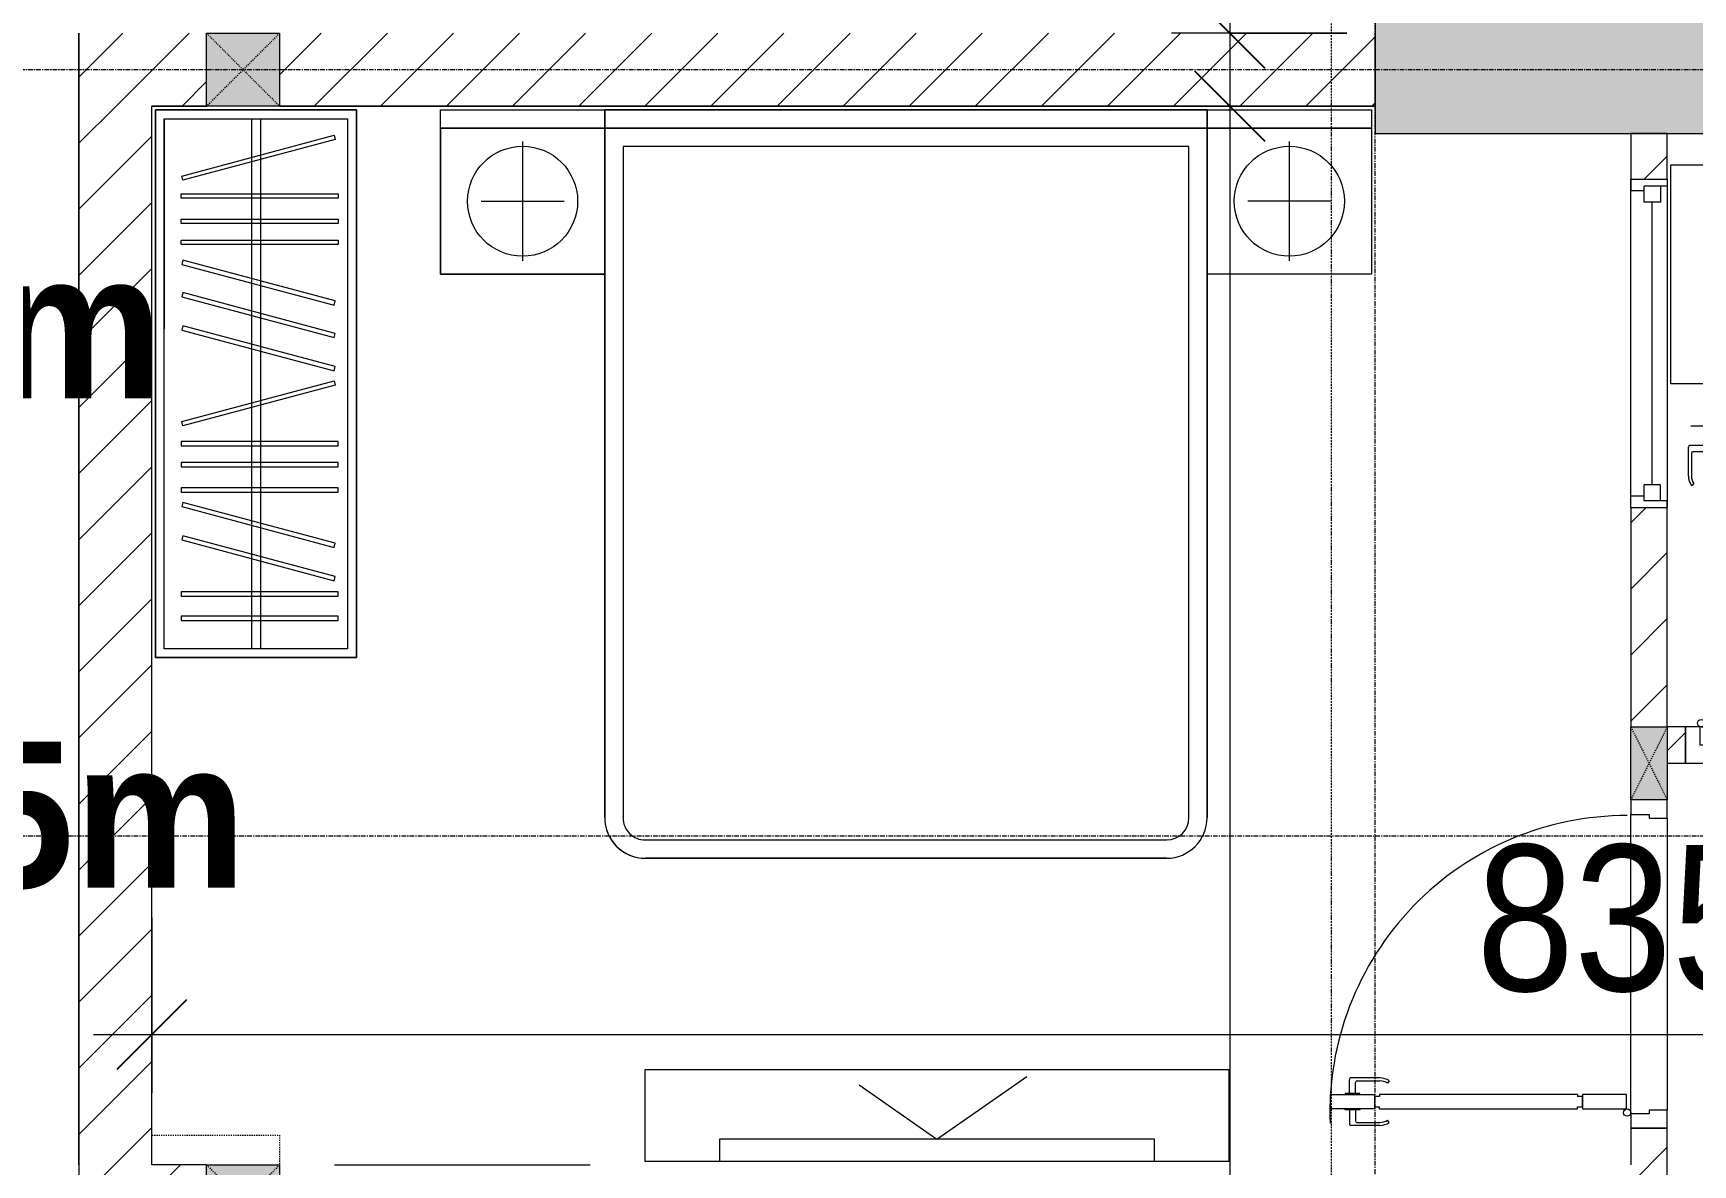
# Model space of a CAD drawing. Header units: millimetres. Extents: x 1591 to 240306, y -15958 to 82755.
# Drawn here: x 129379 to 133924, y 50537 to 53637 of the extents above; entities that cross this region are included whole.
import ezdxf

# ---------------------------------------------------------------- set-up
doc = ezdxf.new("R2010")
doc.units = ezdxf.units.MM
for name, pattern in [('Dash', [6, 3, -3]), ('Dash 1_8_', [6.35, 3.175, -3.175]), ('Dash Dot 3_16_', [7.9375, 4.7625, -1.5875, 0, -1.5875]), ('Grid Line', [22.225, 12.7, -3.175, 3.175, -3.175])]:
    doc.linetypes.add(name, pattern=pattern)
for name, color, linetype, lineweight in [('0-1', 7, 'Continuous', 5), ('A-ANNO-DIMS', 211, 'Continuous', 9), ('A-ANNO-DIMS-160', 211, 'Continuous', 9), ('A-AREA', 32, 'Dash 1_8_', 9), ('A-DETL-GENF-1', 9, 'Continuous', 9), ('A-DOOR-1', 254, 'Continuous', 9), ('A-DOOR-2', 9, 'Continuous', 9), ('A-FLOR', 192, 'Continuous', 9), ('A-FLOR-2', 9, 'Continuous', 9), ('A-GLAZ-1', 254, 'Continuous', 9), ('A-GLAZ-2', 9, 'Continuous', 9), ('A-WALL-1', 253, 'Continuous', 18), ('A-WALL-2', 9, 'Continuous', 9), ('A-WALL-3', 113, 'Continuous', 18), ('A-WALL-PATT-1', 10, 'Continuous', 9), ('A-WALL-PATT-2', 111, 'Continuous', 9), ('G-ANNO-SYMB-1', 111, 'Dash Dot 3_16_', 18), ('G-ANNO-TEXT-2', 142, 'Continuous', 9), ('G-IMPT-1', 254, 'Continuous', 9), ('I-FURN-1', 254, 'Continuous', 9), ('S-COLS', 52, 'Continuous', 9), ('S-COLS-1', 52, 'Continuous', 5), ('S-COLS-2', 7, 'Continuous', 18), ('S-COLS-3', 254, 'Continuous', 9), ('S-COLS-4', 253, 'Continuous', 18), ('S-COLS-5', 52, 'Continuous', 18), ('S-COLS-HDLN', 52, 'Dash', 9), ('S-COLS-HDLN-1', 9, 'Dash', 9), ('S-GRID-1', 1, 'Grid Line', 9)]:
    doc.layers.add(name, color=color, linetype=linetype, lineweight=lineweight)
doc.styles.add('Arial_7', font='arial_0.ttf', dxfattribs={"width": 0.95, "height": 400})
doc.styles.add('UTM Avo', font='UTM Avo.ttf', dxfattribs={"width": 0.9, "height": 400})
doc.dimstyles.new('1_Dim_chi_tiet_2_5_1', dxfattribs={"dimscale": 304.8, "dimtxt": 399.720379, "dimasz": 0.629921, "dimexe": 0.524934, "dimexo": 0.0625, "dimgap": 0.052493, "dimtad": 1, "dimdec": 0, "dimrnd": 5, "dimzin": 0, "dimdsep": 46, "dimtxsty": 'UTM Avo', "dimblk1": 'OBLIQUE', "dimblk2": 'OBLIQUE', "dimsah": 1, "dimcen": 0.09, "dimdle": 0.524934, "dimazin": 0, "dimtfac": 1, "dimtdec": 4, "dimtix": 1, "dimtmove": 0, "dimatfit": 3, "dimfxl": 1.049869, "dimfxlon": 1, "dimtvp": 1, "dimtolj": 1, "dimtzin": 0, "dimarcsym": 2})
pattern_1 = [(45, (0, 0), (-90.50967, 90.50967), [])]
pattern_2 = [(45, (11001.35, 0), (-90.50967, 90.50967), [])]

# ---------------------------------------------------------------- blocks, each defined once
blk = doc.blocks.new('NCV_TKTC_KET CAU_rvt-1-TKCS_MB TẦNG 3-4')
at = {"layer": 'S-COLS-1'}
blk.add_hatch(color=256, dxfattribs=at).paths.add_polyline_path([(123352.6, 53361.9), (123352.6, 53711.9), (122052.6, 53711.9), (122052.6, 53361.9), (122207.7, 53361.9)])
at = {"layer": 'S-COLS-2'}
for p, q in [((122052.6, 53711.9), (122052.6, 53361.9)), ((122052.6, 53361.9), (123352.6, 53361.9))]:
    blk.add_line(p, q, dxfattribs=at)
blk = doc.blocks.new('DOOR_CW_01 CANH MO-PANEL KINH - DIW_01-900x2200-CỬA GỖ VÂN LAMINATE-V162-TKCS_MB TẦNG 3-4')
at = {"layer": 'A-DETL-GENF-1'}
for p, q in [((-397, 872), (-357, 872)), ((-397, 752), (-397, 872)), ((-357, 872), (-357, 752)), ((-399, 820.5), (-438, 820.5)), ((-399, 831.8), (-397, 831.8)), ((-399, 792.2), (-399, 831.8)), ((-397, 792.2), (-397, 831.8)), ((-357, 792.2), (-357, 831.8)), ((-355, 831.8), (-357, 831.8)), ((-355, 792.2), (-355, 831.8)), ((-355, 820.5), (-316, 820.5)), ((-442, 737), (-442, 816.5)), ((-434, 799.5), (-434, 737)), ((-399, 803.5), (-430, 803.5)), ((-397, 792.2), (-399, 792.2)), ((-357, 792.2), (-355, 792.2)), ((-355, 803.5), (-324, 803.5)), ((-320, 799.5), (-320, 737)), ((-312, 737), (-312, 816.5)), ((-357, 752), (-397, 752)), ((-397, 738), (-391, 738)), ((-397, 738), (-397, 196)), ((-363, 752), (-391, 752)), ((-391, 752), (-391, 738)), ((-363, 738), (-363, 752)), ((-357, 738), (-363, 738)), ((-357, 196), (-357, 738)), ((-433.9, 711.2), (-427.3, 715.8)), ((-320.1, 711.2), (-326.7, 715.8)), ((-397, 196), (-391, 196)), ((-357, 182), (-397, 182)), ((-397, 182), (-397, 62)), ((-391, 196), (-391, 182)), ((-391, 182), (-363, 182)), ((-357, 196), (-363, 196)), ((-363, 182), (-363, 196)), ((-357, 62), (-357, 182)), ((-397, 62), (-357, 62))]:
    blk.add_line(p, q, dxfattribs=at)
blk.add_circle((-407, 60), 10, dxfattribs=at)
for centre, radius, start, end in [((-407, 60), 814, 360, 92), ((-438, 816.5), 4, 90, 180), ((-316, 816.5), 4, 0, 90), ((-430, 799.5), 4, 90, 180), ((-324, 799.5), 4, 360, 90), ((-397, 737), 45, 180, 215), ((-397, 737), 37, 180, 215), ((-357, 737), 37, 325, 0), ((-357, 737), 45, 325, 0)]:
    blk.add_arc(centre, radius, start, end, dxfattribs=at)
at = {"layer": 'A-DOOR-2'}
for p, q in [((-410, 50), (-450, 50)), ((-450, 50), (-450, -50)), ((-410, 0), (-410, 50)), ((-407, 50), (-382, 50)), ((450, 50), (410, 50)), ((410, 50), (410, 0)), ((-400, 0), (-410, 0)), ((-400, -50), (-400, 0)), ((410, 0), (400, 0)), ((400, 0), (400, -50)), ((-450, -50), (-400, -50)), ((400, -50), (450, -50))]:
    blk.add_line(p, q, dxfattribs=at)
blk = doc.blocks.new('M_Fixed - 900 x 1400-901191-TKCS_MB TẦNG 3-4')
at = {"layer": 'A-GLAZ-2'}
for p, q in [((-450, 37), (-418, 37)), ((-431, -63), (-431, 0)), ((-431, 0), (-387, 0)), ((-418, 0), (-418, 37)), ((-387, -44), (-387, 0)), ((387, 0), (431, 0)), ((387, -44), (387, 0)), ((418, 0), (418, 37)), ((450, 37), (418, 37)), ((431, -63), (431, 0)), ((-431, -44), (-387, -44)), ((-387, -22), (387, -22)), ((431, -44), (387, -44)), ((-450, -63), (-431, -63)), ((448.9, -63), (431, -63))]:
    blk.add_line(p, q, dxfattribs=at)
blk = doc.blocks.new('MAY GIAT - MAY GIAT_dwg-348053-TKCS_MB TẦNG 3-4')
at = {"layer": 'G-IMPT-1', "flags": 128}
blk.add_lwpolyline([(5, 596.6), (5, 2.3), (605, 2.3), (605, 596.6)], close=True, dxfattribs=at)
blk = doc.blocks.new('MAY GIAT - MAY GIAT-401071-TKCS_MB TẦNG 3-4')
at = {"layer": 'I-FURN-1'}
for p, q in [((5, -2.3), (605, -2.3)), ((5, -596.6), (5, -2.3)), ((605, -2.3), (605, -596.6)), ((605, -596.6), (5, -596.6))]:
    blk.add_line(p, q, dxfattribs=at)
at = {"extrusion": (0, 0, -1), "zscale": -1, "rotation": 180}
blk.add_blockref('MAY GIAT - MAY GIAT_dwg-348053-TKCS_MB TẦNG 3-4', (0, 0), dxfattribs=at)
blk = doc.blocks.new('G1_SOF - BO TRU - 100x200-746114-TKCS_MB TẦNG 3-4')
at = {"layer": 'S-COLS'}
blk.add_hatch(color=256, dxfattribs=at).paths.add_polyline_path([(50, -100), (50, 100), (-50, 100), (-50, -100)])
at = {"layer": 'S-COLS-4'}
for p, q in [((-50, 100), (50, 100)), ((-50, -100), (-50, 100)), ((50, 100), (50, -100)), ((50, -100), (-50, -100))]:
    blk.add_line(p, q, dxfattribs=at)
at = {"layer": 'S-COLS-HDLN-1'}
for p, q in [((50, -100), (-50, 100)), ((-50, -100), (50, 100))]:
    blk.add_line(p, q, dxfattribs=at)
blk = doc.blocks.new('DOOR_CW_01 CANH MO-PANEL KINH - DIG_01-900x2200-CỬA NHÔM KÍNH-901226-TKCS_MB TẦNG 3-4')
at = {"layer": 'A-DETL-GENF-1'}
for p, q in [((-397, 872), (-357, 872)), ((-397, 752), (-397, 872)), ((-357, 872), (-357, 752)), ((-399, 820.5), (-438, 820.5)), ((-399, 831.8), (-397, 831.8)), ((-399, 792.2), (-399, 831.8)), ((-397, 792.2), (-397, 831.8)), ((-357, 792.2), (-357, 831.8)), ((-355, 831.8), (-357, 831.8)), ((-355, 792.2), (-355, 831.8)), ((-355, 820.5), (-316, 820.5)), ((-442, 737), (-442, 816.5)), ((-434, 799.5), (-434, 737)), ((-399, 803.5), (-430, 803.5)), ((-397, 792.2), (-399, 792.2)), ((-357, 792.2), (-355, 792.2)), ((-355, 803.5), (-324, 803.5)), ((-320, 799.5), (-320, 737)), ((-312, 737), (-312, 816.5)), ((-357, 752), (-397, 752)), ((-397, 738), (-391, 738)), ((-397, 738), (-397, 196)), ((-363, 752), (-391, 752)), ((-391, 752), (-391, 738)), ((-363, 738), (-363, 752)), ((-357, 738), (-363, 738)), ((-357, 196), (-357, 738)), ((-433.9, 711.2), (-427.3, 715.8)), ((-320.1, 711.2), (-326.7, 715.8)), ((-397, 196), (-391, 196)), ((-357, 182), (-397, 182)), ((-397, 182), (-397, 62)), ((-391, 196), (-391, 182)), ((-391, 182), (-363, 182)), ((-357, 196), (-363, 196)), ((-363, 182), (-363, 196)), ((-357, 62), (-357, 182)), ((-397, 62), (-357, 62))]:
    blk.add_line(p, q, dxfattribs=at)
blk.add_circle((-407, 60), 10, dxfattribs=at)
for centre, radius, start, end in [((-407, 60), 814, 360, 92), ((-438, 816.5), 4, 90, 180), ((-316, 816.5), 4, 0, 90), ((-430, 799.5), 4, 90, 180), ((-324, 799.5), 4, 360, 90), ((-397, 737), 45, 180, 215), ((-397, 737), 37, 180, 215), ((-357, 737), 37, 325, 0), ((-357, 737), 45, 325, 0)]:
    blk.add_arc(centre, radius, start, end, dxfattribs=at)
at = {"layer": 'A-DOOR-2'}
for p, q in [((-410, 50), (-450, 50)), ((-450, 50), (-450, -50)), ((-410, 0), (-410, 50)), ((-407, 50), (-382, 50)), ((450, 50), (410, 50)), ((410, 50), (410, 0)), ((450, -50), (450, 50)), ((-400, 0), (-410, 0)), ((-400, -50), (-400, 0)), ((410, 0), (400, 0)), ((400, 0), (400, -50)), ((-450, -50), (-400, -50)), ((400, -50), (450, -50))]:
    blk.add_line(p, q, dxfattribs=at)
blk = doc.blocks.new('GIUONG NGU-2TAB-1600x2000 - GIUONG NGU-2TAB-1600x2000-901192-TKCS_MB TẦNG 3-4')
at = {"layer": 'I-FURN-1'}
for p, q in [((569.6, 2050), (1997.1, 2050)), ((1997.1, 2050), (569.6, 2050)), ((1997.1, 2000), (569.6, 2000)), ((458.5, 50), (458.5, 1938.9)), ((458.5, 1938.9), (458.5, 50)), ((508.5, 1938.9), (508.5, 100)), ((2058.2, 100), (2058.2, 1938.9)), ((2108.2, 1938.9), (2108.2, 50)), ((2108.2, 50), (2108.2, 1938.9)), ((8.5, 50), (8.5, 450.3)), ((8.5, 450.3), (458.5, 450.3)), ((8.5, 450.3), (458.5, 450.3)), ((8.5, 50), (8.5, 450.3)), ((233.5, 86.8), (233.5, 413.5)), ((458.5, 450.3), (458.5, 50)), ((458.5, 450.3), (458.5, 50)), ((2108.2, 50), (2108.2, 450.3)), ((2108.2, 450.3), (2558.2, 450.3)), ((2108.2, 450.3), (2108.2, 50)), ((2558.2, 450.3), (2108.2, 450.3)), ((2333.2, 86.8), (2333.2, 413.5)), ((2558.2, 450.3), (2558.2, 50)), ((2558.2, 50), (2558.2, 450.3)), ((120.2, 250.2), (346.8, 250.2)), ((2446.5, 250.2), (2219.8, 250.2)), ((508.5, 100), (2058.2, 100)), ((458.5, 50), (8.5, 50)), ((8.5, 0), (8.5, 50)), ((8.5, 50), (458.5, 50)), ((458.5, 50), (8.5, 50)), ((2108.2, 50), (458.5, 50)), ((458.5, 50), (458.5, 0)), ((458.5, 0), (458.5, 50)), ((458.5, 50), (2108.2, 50)), ((458.5, 50), (2108.2, 50)), ((2558.2, 50), (2108.2, 50)), ((2108.2, 50), (2558.2, 50)), ((2108.2, 0), (2108.2, 50)), ((2108.2, 50), (2108.2, 0)), ((2108.2, 50), (2558.2, 50)), ((2558.2, 50), (2558.2, 0)), ((458.5, 0), (8.5, 0)), ((2108.2, 0), (458.5, 0)), ((458.5, 0), (2108.2, 0)), ((2558.2, 0), (2108.2, 0))]:
    blk.add_line(p, q, dxfattribs=at)
for centre in [(233.5, 250.2), (2333.2, 250.2)]:
    blk.add_circle(centre, 150.7, dxfattribs=at)
for centre, radius, start, end in [((569.6, 1938.9), 111.1, 90, 180), ((569.6, 1938.9), 111.1, 90, 180), ((1997.1, 1938.9), 111.1, 0, 90), ((1997.1, 1938.9), 111.1, 360, 90), ((569.6, 1938.9), 61.1, 90, 180), ((1997.1, 1938.9), 61.1, 360, 90)]:
    blk.add_arc(centre, radius, start, end, dxfattribs=at)
blk = doc.blocks.new('TU QUAN AO-SUITE ROOM_3 - TU QUAN AO-SUITE ROOM_3-885817-TKCS_MB TẦNG 3-4')
at = {"layer": 'I-FURN-1'}
for p, q in [((0, 0), (-550, 0)), ((-550, 0), (-550, -1500)), ((-550, -1500), (-550, 0)), ((-550, 0), (0, 0)), ((0, -1500), (0, 0)), ((0, 0), (0, -1500)), ((-550, -24), (-550, -576)), ((-526, -24), (-24, -24)), ((-526, -1476), (-526, -24)), ((-526, -24), (-526, -600)), ((-287, -24), (-287, -576)), ((-263, -24), (-263, -576)), ((-24, -24), (-24, -1476)), ((-478.3, -181.1), (-61.3, -69.4)), ((-58.2, -80.9), (-475.2, -192.7)), ((-61.3, -69.4), (-58.2, -80.9)), ((-475.2, -192.7), (-478.3, -181.1)), ((-480.1, -229.7), (-50.1, -229.7)), ((-480.1, -241.7), (-480.1, -229.7)), ((-50.1, -241.7), (-480.1, -241.7)), ((-50.1, -229.7), (-50.1, -241.7)), ((-480.1, -299.2), (-50.1, -299.2)), ((-480.1, -311.2), (-480.1, -299.2)), ((-50.1, -311.2), (-480.1, -311.2)), ((-50.1, -299.2), (-50.1, -311.2)), ((-480.1, -356.4), (-50.1, -356.4)), ((-480.1, -368.4), (-480.1, -356.4)), ((-50.1, -356.4), (-50.1, -368.4)), ((-50.1, -368.4), (-480.1, -368.4)), ((-475.2, -411.5), (-478.3, -423.1)), ((-478.3, -423.1), (-61.3, -534.9)), ((-58.2, -523.3), (-475.2, -411.5)), ((-475.2, -500.3), (-478.3, -511.9)), ((-478.3, -511.9), (-61.3, -623.6)), ((-58.2, -612.1), (-475.2, -500.3)), ((-61.3, -534.9), (-58.2, -523.3)), ((-287, -576), (-287, -1476)), ((-263, -576), (-263, -1476)), ((-526, -1476), (-526, -600)), ((-475.2, -591.5), (-478.3, -603.1)), ((-478.3, -603.1), (-61.3, -714.9)), ((-58.2, -703.3), (-475.2, -591.5)), ((-61.3, -623.6), (-58.2, -612.1)), ((-61.3, -714.9), (-58.2, -703.3)), ((-478.3, -853.9), (-61.3, -742.1)), ((-58.2, -753.7), (-475.2, -865.5)), ((-61.3, -742.1), (-58.2, -753.7)), ((-475.2, -865.5), (-478.3, -853.9)), ((-480.1, -908.6), (-480.1, -920.6)), ((-480.1, -908.6), (-480.1, -920.6)), ((-50.1, -908.6), (-480.1, -908.6)), ((-50.1, -920.6), (-50.1, -908.6)), ((-480.1, -920.6), (-50.1, -920.6)), ((-480.1, -965.8), (-480.1, -977.8)), ((-480.1, -965.8), (-480.1, -977.8)), ((-50.1, -965.8), (-480.1, -965.8)), ((-480.1, -977.8), (-50.1, -977.8)), ((-50.1, -977.8), (-50.1, -965.8)), ((-480.1, -1035.3), (-480.1, -1047.3)), ((-480.1, -1035.3), (-480.1, -1047.3)), ((-50.1, -1035.3), (-480.1, -1035.3)), ((-50.1, -1047.3), (-50.1, -1035.3)), ((-480.1, -1047.3), (-50.1, -1047.3)), ((-475.2, -1075.3), (-478.3, -1086.9)), ((-478.3, -1086.9), (-61.3, -1198.6)), ((-58.2, -1187.1), (-475.2, -1075.3)), ((-475.2, -1166.5), (-478.3, -1178.1)), ((-478.3, -1178.1), (-61.3, -1289.9)), ((-58.2, -1278.3), (-475.2, -1166.5)), ((-61.3, -1198.6), (-58.2, -1187.1)), ((-61.3, -1289.9), (-58.2, -1278.3)), ((-480.1, -1320.5), (-480.1, -1332.5)), ((-480.1, -1320.5), (-480.1, -1332.5)), ((-50.1, -1320.5), (-480.1, -1320.5)), ((-480.1, -1332.5), (-50.1, -1332.5)), ((-50.1, -1332.5), (-50.1, -1320.5)), ((-480.1, -1386.9), (-480.1, -1398.9)), ((-480.1, -1386.9), (-480.1, -1398.9)), ((-50.1, -1386.9), (-480.1, -1386.9)), ((-480.1, -1398.9), (-50.1, -1398.9)), ((-50.1, -1398.9), (-50.1, -1386.9)), ((-24, -1476), (-526, -1476)), ((-550, -1500), (0, -1500)), ((0, -1500), (-550, -1500))]:
    blk.add_line(p, q, dxfattribs=at)
blk = doc.blocks.new('RES_BAN AN - RES_BAN AN-901223-TKCS_MB TẦNG 3-4')
at = {"layer": 'I-FURN-1'}
for p, q in [((1600, 0), (0, 0)), ((0, 0), (0, -250)), ((1600, -250), (1600, 0)), ((0, -250), (1600, -250))]:
    blk.add_line(p, q, dxfattribs=at)
blk = doc.blocks.new('KE TIVI-2 - KE TIVI-2-885819-TKCS_MB TẦNG 3-4')
at = {"layer": 'I-FURN-1'}
for p, q in [((-595.6, 0), (-595.6, -60)), ((595.6, 0), (-595.6, 0)), ((595.6, -60), (595.6, 0)), ((-595.6, -60), (595.6, -60)), ((0, -60), (-245.7, -232.1)), ((213, -209.1), (0, -60))]:
    blk.add_line(p, q, dxfattribs=at)
blk = doc.blocks.new('NCV_TKTC_TANG 3 - 4_rvt-2-TKCS_MB TẦNG 3-4')
at = {"layer": 'A-WALL-PATT-1'}
h = blk.add_hatch(dxfattribs=at)
h.set_pattern_fill('FP_1', color=256, style=0, pattern_type=2)
h.set_pattern_definition(pattern_1)
h.paths.add_polyline_path([(122762.6, 48636.9), (122852.6, 48636.9), (122852.6, 49537.3), (122752.6, 49537.3), (122752.6, 48636.9)])
h.paths.add_polyline_path([(122752.6, 50337.3), (122852.6, 50337.3), (122852.6, 50636.9), (122752.6, 50636.9), (122752.6, 50436.9)])
h.paths.add_polyline_path([(122852.6, 51736.9), (122852.6, 52336.9), (122752.6, 52336.9), (122752.6, 51736.9)])
h.paths.add_polyline_path([(122752.6, 53236.9), (122852.6, 53236.9), (122852.6, 53361.9), (122752.6, 53361.9), (122752.6, 53246.3)])
h = blk.add_hatch(dxfattribs=at)
h.set_pattern_fill('FP_1', color=256, style=0, pattern_type=2)
h.set_pattern_definition(pattern_1)
h.paths.add_polyline_path([(122852.6, 51636.9), (122902.6, 51636.9), (122902.6, 51736.9), (122852.6, 51736.9)])
h.paths.add_polyline_path([(123852.6, 51636.9), (123852.6, 51736.9), (123802.6, 51736.9), (123802.6, 51636.9), (123819.7, 51636.9)])
at = {"layer": 'A-FLOR-2'}
for p, q in [((118852.5, 53436.9), (118702.6, 53436.9)), ((122052.6, 53436.9), (119052.5, 53436.9)), ((122752.6, 50676.9), (122752.6, 51496.9)), ((122852.6, 51486.9), (122852.6, 50686.9)), ((119202.6, 50536.9), (119902.6, 50536.9))]:
    blk.add_line(p, q, dxfattribs=at)
at = {"layer": 'A-WALL-1'}
for p, q in [((122852.6, 53361.9), (122752.6, 53361.9)), ((122752.6, 53361.9), (122752.6, 53236.9)), ((122852.6, 53236.9), (122852.6, 53361.9)), ((122752.6, 53236.9), (122852.6, 53236.9)), ((122852.6, 52336.9), (122752.6, 52336.9)), ((122752.6, 52336.9), (122752.6, 51736.9)), ((122852.6, 51736.9), (122852.6, 52336.9)), ((122902.6, 51736.9), (122852.6, 51736.9)), ((122902.6, 51636.9), (122902.6, 51736.9)), ((122852.6, 51636.9), (122902.6, 51636.9)), ((122852.6, 50636.9), (122752.6, 50636.9)), ((122752.6, 50636.9), (122752.6, 50536.9)), ((122852.6, 50337.3), (122852.6, 50636.9))]:
    blk.add_line(p, q, dxfattribs=at)
at = {"layer": 'A-WALL-2'}
for p, q in [((122752.6, 52336.9), (122752.6, 53236.9)), ((122852.6, 53236.9), (122852.6, 52336.9)), ((122752.6, 50676.9), (122752.6, 51496.9)), ((122852.6, 51486.9), (122852.6, 50686.9))]:
    blk.add_line(p, q, dxfattribs=at)
at = {"layer": 'A-DOOR-1'}
blk.add_blockref('DOOR_CW_01 CANH MO-PANEL KINH - DIG_01-900x2200-CỬA NHÔM KÍNH-901226-TKCS_MB TẦNG 3-4', (123352.6, 51686.9), dxfattribs=at)
at = {"layer": 'A-DOOR-1', "rotation": 90.00000000000087}
blk.add_blockref('DOOR_CW_01 CANH MO-PANEL KINH - DIW_01-900x2200-CỬA GỖ VÂN LAMINATE-V162-TKCS_MB TẦNG 3-4', (122802.6, 51086.9), dxfattribs=at)
at = {"layer": 'A-GLAZ-1', "rotation": 90.00000000000087}
blk.add_blockref('M_Fixed - 900 x 1400-901191-TKCS_MB TẦNG 3-4', (122789.6, 52786.9), dxfattribs=at)
at = {"layer": 'I-FURN-1'}
blk.add_blockref('TU QUAN AO-SUITE ROOM_3 - TU QUAN AO-SUITE ROOM_3-885817-TKCS_MB TẦNG 3-4', (119262.6, 53426.9), dxfattribs=at)
for name, p, rotation in [('GIUONG NGU-2TAB-1600x2000 - GIUONG NGU-2TAB-1600x2000-901192-TKCS_MB TẦNG 3-4', (122051, 53426.9), 180), ('MAY GIAT - MAY GIAT-401071-TKCS_MB TẦNG 3-4', (122860.3, 52671.5), 90.00000000000092), ('RES_BAN AN - RES_BAN AN-901223-TKCS_MB TẦNG 3-4', (121652.6, 50546.9), 180), ('KE TIVI-2 - KE TIVI-2-885819-TKCS_MB TẦNG 3-4', (120852.6, 50546.9), 180)]:
    blk.add_blockref(name, p, dxfattribs=dict(at, rotation=rotation))
at = {"layer": 'S-COLS-3', "rotation": 180}
blk.add_blockref('G1_SOF - BO TRU - 100x200-746114-TKCS_MB TẦNG 3-4', (122802.6, 51636.9), dxfattribs=at)
blk = doc.blocks.new('G1_SOF - BO TRU - 200x200-3054294-TKCS_MB TẦNG 3-4')
at = {"layer": 'S-COLS'}
blk.add_hatch(color=256, dxfattribs=at).paths.add_polyline_path([(100, 100), (-100, 100), (-100, -100), (100, -100)])
at = {"layer": 'S-COLS-5'}
for p, q in [((-100, 100), (100, 100)), ((-100, -100), (-100, 100)), ((100, 100), (100, -100)), ((100, -100), (-100, -100))]:
    blk.add_line(p, q, dxfattribs=at)
at = {"layer": 'S-COLS-HDLN'}
for p, q in [((100, -100), (-100, 100)), ((-100, -100), (100, 100))]:
    blk.add_line(p, q, dxfattribs=at)
blk = doc.blocks.new('DIMBLOCK365-TKCS_MB TẦNG 3-4')
at = {"layer": 'A-ANNO-DIMS-160'}
for p, q in [((132656.1, 53596.9), (132656.1, 45276.9)), ((132976.1, 53436.9), (132496.1, 53436.9)), ((132656.1, 53436.9), (132976.1, 53436.9)), ((132976.1, 45436.9), (132496.1, 45436.9)), ((132656.1, 45436.9), (132976.1, 45436.9))]:
    blk.add_line(p, q, dxfattribs=at)
at = {"layer": 'A-ANNO-DIMS-160', "lineweight": 25}
for p, q in [((132656.1, 53436.9), (132560.1, 53532.9)), ((132656.1, 53436.9), (132752.1, 53340.9)), ((132656.1, 45436.9), (132560.1, 45532.9)), ((132656.1, 45436.9), (132752.1, 45340.9))]:
    blk.add_line(p, q, dxfattribs=at)
at = {"layer": 'A-ANNO-DIMS-160', "color": 0, "insert": (132136.4, 48889.2), "char_height": 400, "width": 1314.636, "attachment_point": 1, "rotation": 90, "line_spacing_factor": 1.110334, "style": 'UTM Avo'}
blk.add_mtext('8000', dxfattribs=at)
blk = doc.blocks.new('_Oblique')
at = {"color": 0, "linetype": 'ByBlock', "lineweight": -2}
blk.add_line((-0.5, -0.5), (0.5, 0.5), dxfattribs=at)
blk = doc.blocks.new('DIMBLOCK367-TKCS_MB TẦNG 3-4')
at = {"layer": 'A-ANNO-DIMS-160'}
for p, q in [((132656.1, 61796.9), (132656.1, 53476.9)), ((132976.1, 61636.9), (132496.1, 61636.9)), ((132656.1, 61636.9), (132976.1, 61636.9)), ((132976.1, 53636.9), (132496.1, 53636.9)), ((132656.1, 53636.9), (132976.1, 53636.9))]:
    blk.add_line(p, q, dxfattribs=at)
at = {"layer": 'A-ANNO-DIMS-160', "lineweight": 25}
for p, q in [((132656.1, 61636.9), (132560.1, 61732.9)), ((132656.1, 61636.9), (132752.1, 61540.9)), ((132656.1, 53636.9), (132560.1, 53732.9)), ((132656.1, 53636.9), (132752.1, 53540.9))]:
    blk.add_line(p, q, dxfattribs=at)
at = {"layer": 'A-ANNO-DIMS-160', "color": 0, "insert": (132136.4, 57089.2), "char_height": 400, "width": 1314.636, "attachment_point": 1, "rotation": 90, "line_spacing_factor": 1.110334, "style": 'UTM Avo'}
blk.add_mtext('8000', dxfattribs=at)
blk = doc.blocks.new('DIMBLOCK417-TKCS_MB TẦNG 3-4')
at = {"layer": 'A-ANNO-DIMS-160'}
for p, q in [((129703.9, 51213.9), (129703.9, 50733.9)), ((129703.9, 50893.9), (129703.9, 51213.9)), ((138053.9, 51213.9), (138053.9, 50733.9)), ((138053.9, 50893.9), (138053.9, 51213.9)), ((129543.9, 50893.9), (138213.9, 50893.9))]:
    blk.add_line(p, q, dxfattribs=at)
at = {"layer": 'A-ANNO-DIMS-160', "lineweight": 25}
for p, q in [((129703.9, 50893.9), (129799.9, 50989.9)), ((138053.9, 50893.9), (138149.9, 50989.9)), ((129703.9, 50893.9), (129607.9, 50797.9)), ((138053.9, 50893.9), (137957.9, 50797.9))]:
    blk.add_line(p, q, dxfattribs=at)
at = {"layer": 'A-ANNO-DIMS-160', "color": 0, "insert": (133331.1, 51413.5), "char_height": 400, "width": 1314.636, "attachment_point": 1, "line_spacing_factor": 1.110334, "style": 'UTM Avo'}
blk.add_mtext('8350', dxfattribs=at)

msp = doc.modelspace()

# ---------------------------------------------------------------- hatches: boundary and pattern name
at = {"layer": 'A-WALL-PATT-2'}
h = msp.add_hatch(dxfattribs=at)
h.set_pattern_fill('FP_1', color=256, style=0, pattern_type=2)
h.set_pattern_definition(pattern_2)
h.paths.add_polyline_path([(133053.9, 53437.4), (133053.9, 53637.4), (129503.9, 53637.4), (129503.9, 53437.4), (129853.8, 53437.4), (129853.8, 53636.9), (130053.8, 53636.9), (130053.8, 53437.4)])
h = msp.add_hatch(dxfattribs=at)
h.set_pattern_fill('FP_1', color=256, style=0, pattern_type=2)
h.set_pattern_definition(pattern_2)
h.paths.add_polyline_path([(129582, 50536.9), (129703.9, 50536.9), (129703.9, 53437.4), (129503.9, 53437.4), (129503.9, 50536.9)])
h = msp.add_hatch(dxfattribs=at)
h.set_pattern_fill('FP_1', color=256, style=0, pattern_type=2)
h.set_pattern_definition(pattern_2)
h.paths.add_polyline_path([(129603.8, 50336.9), (129853.8, 50336.9), (129853.8, 50536.9), (129503.8, 50536.9), (129503.8, 50336.9), (129582, 50336.9)])

# ---------------------------------------------------------------- linework, layer by layer
at = {"layer": 'A-AREA'}
for p, q in [((129703.9, 50618.4), (130053.8, 50618.4)), ((130053.8, 50618.4), (130053.8, 50536.9))]:
    msp.add_line(p, q, dxfattribs=at)
at = {"layer": 'A-FLOR'}
msp.add_line((129503.8, 50536.9), (129503.8, 53636.9), dxfattribs=at)
at = {"layer": 'A-WALL-3'}
for p, q in [((129503.9, 53637.4), (129503.9, 50536.9)), ((133053.9, 53437.4), (133053.9, 53637.4)), ((129703.9, 53437.4), (129853.8, 53437.4)), ((129703.9, 50536.9), (129703.9, 53437.4)), ((130053.8, 53437.4), (133053.9, 53437.4)), ((129503.8, 50536.9), (129503.8, 49486.9)), ((129853.8, 50536.9), (129703.9, 50536.9))]:
    msp.add_line(p, q, dxfattribs=at)
at = {"layer": 'G-ANNO-SYMB-1'}
msp.add_line((132933.9, 82373.8), (132933.9, 13547.9), dxfattribs=at)
at = {"layer": 'S-GRID-1'}
for p, q in [((133053.9, 19175.3), (133053.9, 76690.4)), ((139245.7, 53536.9), (45492.6, 53536.9)), ((139245.7, 51436.9), (45492.6, 51436.9))]:
    msp.add_line(p, q, dxfattribs=at)

# ---------------------------------------------------------------- block references
at = {"layer": '0-1'}
for name in ['NCV_TKTC_KET CAU_rvt-1-TKCS_MB TẦNG 3-4', 'NCV_TKTC_TANG 3 - 4_rvt-2-TKCS_MB TẦNG 3-4']:
    msp.add_blockref(name, (11001.4, 0), dxfattribs=at)
at = {"layer": 'S-COLS', "rotation": 180}
for p in [(129953.8, 53536.9), (129953.8, 50436.9)]:
    msp.add_blockref('G1_SOF - BO TRU - 200x200-3054294-TKCS_MB TẦNG 3-4', p, dxfattribs=at)

# ---------------------------------------------------------------- texts
at = {"layer": 'G-ANNO-TEXT-2', "char_height": 400, "attachment_point": 5, "line_spacing_factor": 0.936439, "style": 'Arial_7'}
for s, insert, width in [('\\pt1824,3648,5472,7296,9120,10944,12768,14592,16416,18240,20064,21888,23712,25536,27360,29184,31008,32832,34656,36480,38304,40128,41952,43776,45600,47424,49248,51072,52896,54720,56544,58368;{\\fArial|b1|i0|c0|p34;19m}', (129204.5, 52833.5), 1146.08), ('\\pt1824,3648,5472,7296,9120,10944,12768,14592,16416,18240,20064,21888,23712,25536,27360,29184,31008,32832,34656,36480,38304,40128,41952,43776,45600,47424,49248,51072,52896,54720,56544,58368;{\\fArial|b1|i0|c0|p34;19.5m}', (129210.6, 51493.5), 1659.84)]:
    msp.add_mtext(s, dxfattribs=dict(at, insert=insert, width=width))

# ---------------------------------------------------------------- dimensions: what is measured, and where the dimension line sits
at = {"layer": 'A-ANNO-DIMS'}
for base, p1, p2, picture, middle in [((132656.1, 53636.9), (132976.1, 61636.9), (132976.1, 53636.9), 'DIMBLOCK367-TKCS_MB TẦNG 3-4', (132433.1, 57636.9)), ((132656.1, 45436.9), (132976.1, 53436.9), (132976.1, 45436.9), 'DIMBLOCK365-TKCS_MB TẦNG 3-4', (132433.1, 49436.9))]:
    dim = msp.add_linear_dim(base=base, p1=p1, p2=p2, angle=90, dimstyle='1_Dim_chi_tiet_2_5_1', override={"dimpost": '<>', "dimfxl": 8000}, dxfattribs=at)
    dim.commit()
    dim.dimension.update_dxf_attribs({"geometry": picture, "text_midpoint": middle})
dim = msp.add_linear_dim(base=(138053.9, 50893.9), p1=(129703.9, 51213.9), p2=(138053.9, 51213.9), dimstyle='1_Dim_chi_tiet_2_5_1', override={"dimpost": '<>', "dimfxl": 8350}, dxfattribs=at)
dim.commit()
dim.dimension.update_dxf_attribs({"geometry": 'DIMBLOCK417-TKCS_MB TẦNG 3-4', "text_midpoint": (133878.9, 51116.9)})

doc.saveas('drawing.dxf')
